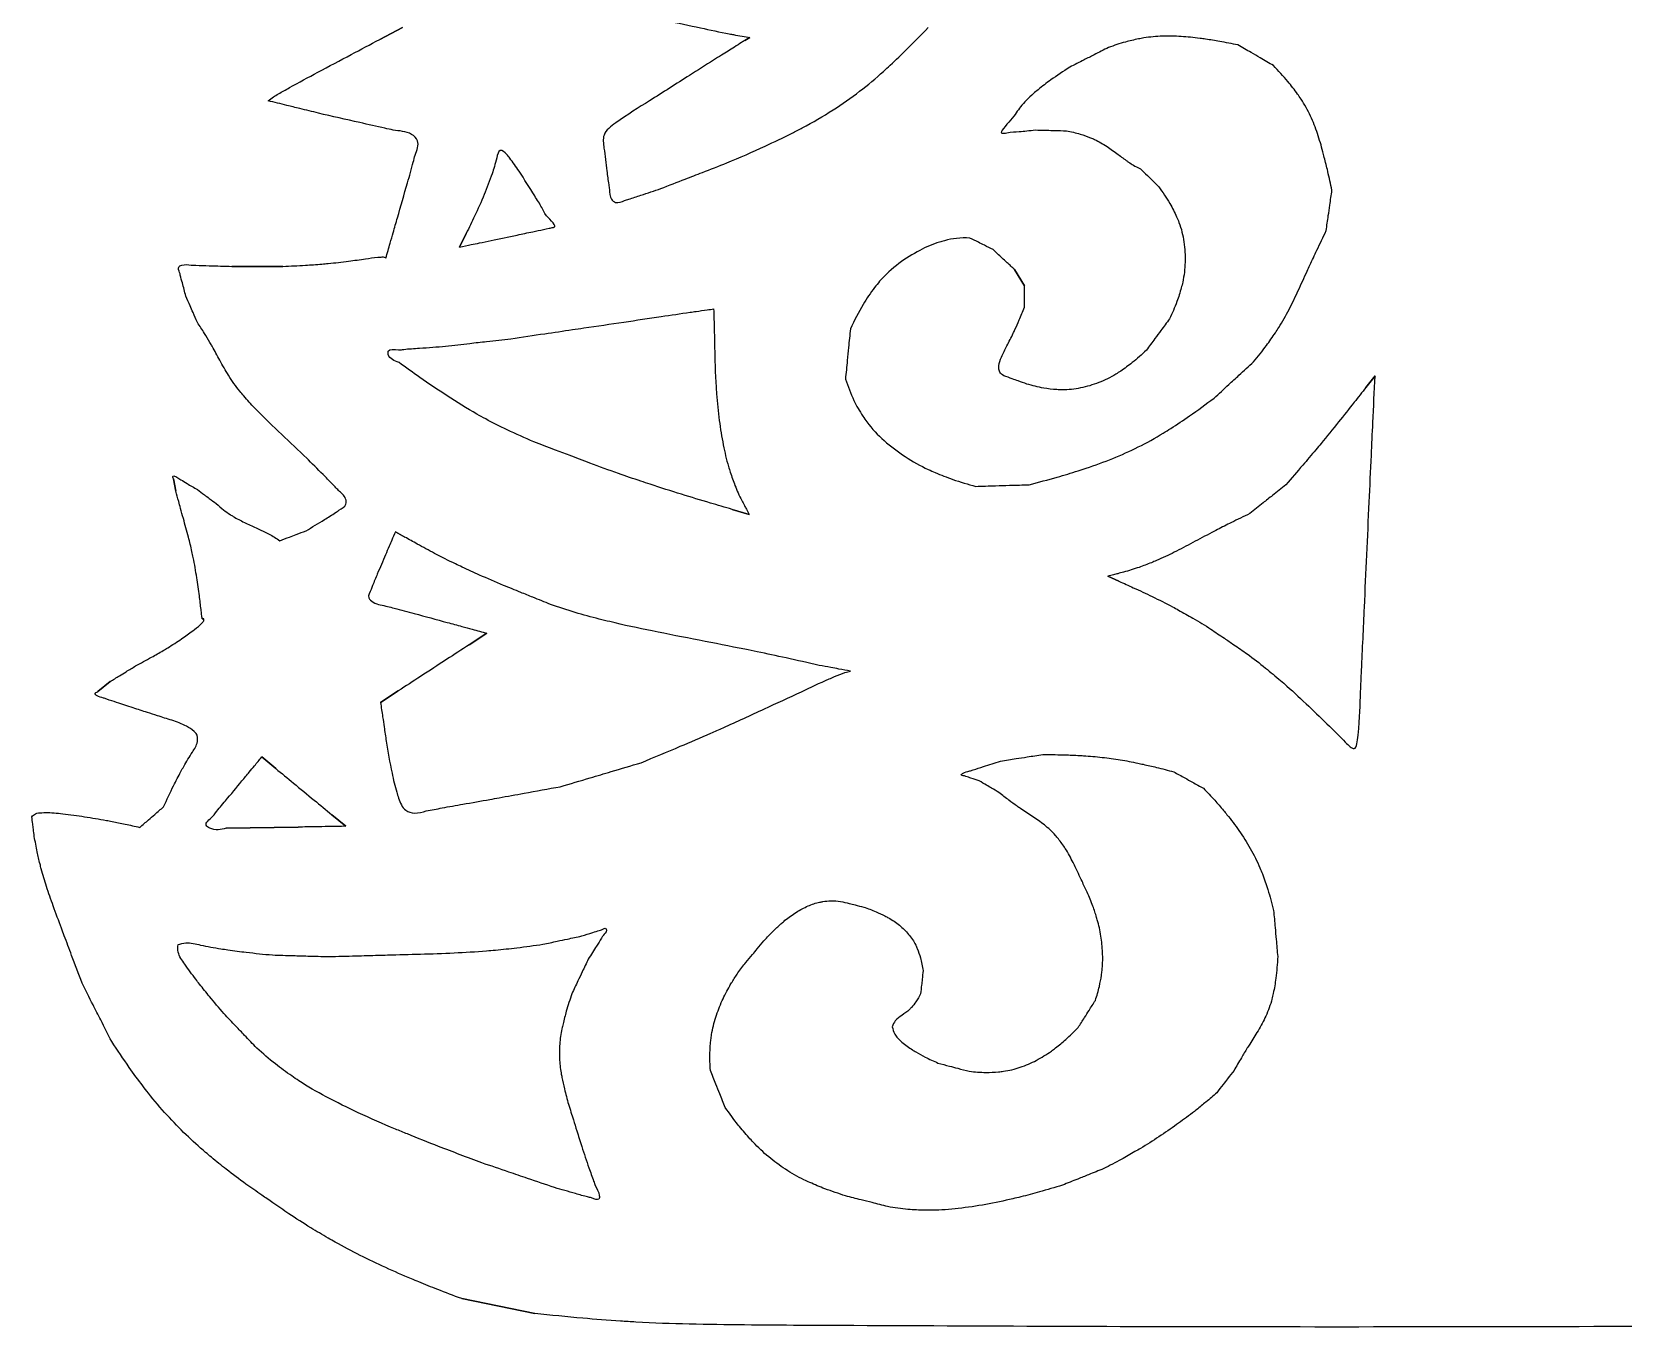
# Model space of a CAD drawing. Extents: x 0 to 195, y 4 to 248.
# Drawn here: x 0.1 to 97.6, y 4.3 to 83.6 of the extents above; entities that cross this region are included whole.
import ezdxf

# ---------------------------------------------------------------- set-up
doc = ezdxf.new("R2010")
doc.units = 0
doc.layers.add('layer_1', color=7, linetype='CONTINUOUS')

msp = doc.modelspace()

# ---------------------------------------------------------------- linework, layer by layer
at = {"layer": 'layer_1', "color": 1}
for points in [[(21.42237, 83.139259), (22.809237, 83.870477)], [(44.098801, 83.257115), (43.782055, 83.074681)], [(28.312583, 74.918842), (28.312583, 74.918842)], [(26.721701, 71.257288), (26.317667, 70.423714)], [(32.075463, 71.63594), (32.075463, 71.63594)], [(12.369049, 69.244623), (15.496184, 69.244623)], [(60.902256, 68.050056), (60.29659, 69.059971)], [(22.605293, 63.352678), (22.60529, 63.352678)], [(82.380434, 62.544487), (81.824826, 61.83736)], [(17.059751, 57.39219), (14.739588, 59.611473)], [(8.939665, 55.475966), (8.788346, 56.232562)], [(44.045659, 54.059465), (43.010451, 54.362554)], [(22.958948, 52.670666), (22.377893, 52.998811)], [(66.016252, 50.271334), (66.698251, 49.968177)], [(10.654552, 47.658515), (10.553672, 47.658515)], [(27.984111, 46.786417), (26.898337, 46.079296)], [(4.14847, 43.220399), (4.905002, 43.825607)], [(22.554722, 43.251062), (21.468689, 42.54394)], [(80.56209, 40.119485), (80.56209, 40.119485)], [(14.195962, 39.210213), (15.054533, 38.503029)], [(18.488944, 35.674857), (19.347579, 34.967673)], [(24.272185, 35.90232), (24.272185, 35.90232)], [(16.418016, 34.91717), (12.023962, 34.841605)], [(9.069597, 27.720068), (9.069597, 27.720068)], [(52.808642, 22.694464), (52.808642, 22.694464)], [(30.928941, 5.142598), (26.440385, 6.050507)], [(47.194178, 4.411417), (47.194178, 4.411417)]]:
    msp.add_lwpolyline(points, close=True, dxfattribs=at)
for points, knots in [([(35.762394, 85.070692), (35.896098, 85.029186), (36.257433, 84.917018), (36.7498, 84.805405), (37.69187, 84.581), (39.094549, 84.270283), (40.96286, 83.864546), (42.326606, 83.57745), (43.178941, 83.413466), (43.599789, 83.333406), (43.938636, 83.281601), (44.098801, 83.257115)], [0, 0, 0, 0, 0.419883, 1.134731, 1.513405, 3.325464, 5.444285, 7.249271, 7.505993, 8.048225, 8.534267, 8.534267, 8.534267, 8.534267]), ([(42.681851, 75.575525), (43.466077, 75.91102), (44.812863, 76.487181), (46.34193, 77.229103), (47.743971, 77.943068), (49.149909, 78.761401), (50.80808, 79.926527), (51.950336, 80.877938), (52.902424, 81.752271), (53.827249, 82.629272), (54.579339, 83.41374), (55.005702, 83.85846)], [0, 0, 0, 0, 2.558545, 4.393906, 5.097183, 7.278662, 9.266968, 11.170439, 11.733193, 13.144982, 14.992963, 14.992963, 14.992963, 14.992963]), ([(14.588269, 79.381851), (14.692812, 79.461054), (14.995554, 79.690413), (15.450229, 79.933348), (16.351967, 80.447625), (17.732581, 81.182648), (19.5739, 82.164899), (20.840216, 82.832396), (21.42237, 83.139259)], [0, 0, 0, 0, 0.393078, 1.138296, 1.54147, 3.508633, 5.828759, 7.802951, 7.802951, 7.802951, 7.802951]), ([(43.782055, 83.074681), (43.716661, 83.033299), (43.504554, 82.899079), (43.031525, 82.599797), (42.460331, 82.238468), (41.545433, 81.659325), (40.073792, 80.728045), (38.765637, 79.900309), (37.948053, 79.382982)], [0, 0, 0, 0, 0.232162, 0.753021, 1.679266, 2.259818, 4.001405, 6.903927, 6.903927, 6.903927, 6.903927]), ([(73.98515, 82.79871), (73.612878, 82.873985), (72.955834, 83.006842), (72.179146, 83.129529), (71.39239, 83.242159), (70.508706, 83.330796), (69.359502, 83.353296), (68.488557, 83.280341), (67.736682, 83.137003), (67.004098, 82.97054), (66.398574, 82.764032), (66.055738, 82.647111)], [0, 0, 0, 0, 1.139282, 2.010785, 2.358405, 3.523689, 4.672302, 5.803339, 6.13634, 6.968353, 8.054217, 8.054217, 8.054217, 8.054217]), ([(66.055738, 82.647111), (65.762701, 82.497465), (65.264507, 82.243049), (64.473168, 81.838972), (63.974862, 81.584549), (63.681721, 81.434879)], [0, 0, 0, 0, 0.987108, 1.678191, 2.665607, 2.665607, 2.665607, 2.665607]), ([(76.157022, 81.535915), (75.888948, 81.69188), (75.433211, 81.957026), (74.709253, 82.377958), (74.25334, 82.642873), (73.98515, 82.79871)], [0, 0, 0, 0, 0.930429, 1.581768, 2.512306, 2.512306, 2.512306, 2.512306]), ([(63.681721, 81.434879), (63.291133, 81.181989), (62.625968, 80.751322), (61.897519, 80.18795), (61.267713, 79.662054), (60.619847, 79.01937), (60.237499, 78.335093), (59.205443, 77.300905), (60.033217, 77.466894), (60.64083, 77.493378), (61.227408, 77.558809), (61.558939, 77.59579)], [0, 0, 0, 0, 1.396532, 2.378268, 2.749988, 3.880138, 4.893025, 5.854316, 6.1551, 6.907019, 7.884423, 7.884423, 7.884423, 7.884423]), ([(79.743268, 73.909336), (79.659863, 74.292381), (79.513543, 74.964377), (79.320492, 75.74561), (79.12106, 76.519869), (78.874753, 77.37468), (78.449377, 78.467708), (78.010943, 79.268404), (77.522576, 79.957325), (76.98202, 80.660569), (76.459411, 81.215072), (76.157022, 81.535915)], [0, 0, 0, 0, 1.176005, 2.063128, 2.413917, 3.574721, 4.729609, 5.926742, 6.30013, 7.262721, 8.584473, 8.584473, 8.584473, 8.584473]), ([(17.664964, 78.62532), (17.285164, 78.718774), (16.639487, 78.87765), (15.613922, 79.129827), (14.968146, 79.288507), (14.588269, 79.381851)], [0, 0, 0, 0, 1.173387, 1.994809, 3.168342, 3.168342, 3.168342, 3.168342]), ([(37.948053, 79.382982), (37.275264, 78.961652), (36.317966, 78.362149), (35.025669, 77.41477), (35.11675, 76.765806), (35.156218, 76.4846)], [0, 0, 0, 0, 2.467204, 3.51054, 4.308327, 4.308327, 4.308327, 4.308327]), ([(22.506599, 72.220118), (22.711092, 72.930567), (23.037149, 74.063348), (23.414752, 75.351345), (23.611827, 76.192758), (23.928402, 76.867846), (23.209806, 77.525945), (22.450347, 77.52998), (21.399114, 77.786561), (19.863697, 78.1094), (18.508853, 78.427306), (17.664964, 78.62532)], [0, 0, 0, 0, 2.224241, 3.546458, 3.983501, 4.881918, 5.417122, 6.562381, 7.091597, 8.666224, 11.266866, 11.266866, 11.266866, 11.266866]), ([(61.558939, 77.59579), (61.795904, 77.589616), (62.198745, 77.579119), (62.838549, 77.562285), (63.241388, 77.551582), (63.478352, 77.545287)], [0, 0, 0, 0, 0.711135, 1.208933, 1.920077, 1.920077, 1.920077, 1.920077]), ([(63.478352, 77.545287), (63.763531, 77.484439), (64.265107, 77.377418), (64.830403, 77.171433), (65.387913, 76.937505), (65.959283, 76.597608), (66.616097, 76.126025), (67.066734, 75.77482), (67.414734, 75.542725), (67.676319, 75.375472), (67.907707, 75.27322), (68.023984, 75.221836)], [0, 0, 0, 0, 0.873643, 1.53657, 1.800969, 2.686924, 3.520936, 4.22782, 4.39904, 4.776046, 5.156873, 5.156873, 5.156873, 5.156873]), ([(26.317667, 70.423714), (26.554618, 70.47361), (26.957444, 70.558437), (27.597245, 70.69316), (28.53321, 70.890195), (29.622867, 71.119848), (30.583025, 71.321636), (31.233724, 71.459249), (31.652528, 71.544656), (31.965893, 71.614786), (32.346403, 71.68537), (31.564405, 72.329716), (31.342441, 72.897469), (30.717682, 73.844741), (30.131097, 74.842994), (29.505771, 75.700197), (29.190476, 76.140004), (28.728736, 76.512156), (28.535948, 75.631067), (28.401857, 75.203504), (28.312583, 74.918842)], [0, 0, 0, 0, 0.726441, 1.234979, 1.961505, 3.595789, 4.576454, 4.903372, 5.593458, 5.847701, 5.884021, 6.71496, 7.296649, 8.127679, 9.921362, 10.904183, 11.204384, 11.659294, 12.162591, 13.16517, 13.16517, 13.16517, 13.16517]), ([(35.156218, 76.4846), (35.215, 76.020015), (35.30944, 75.273619), (35.411879, 74.42712), (35.509833, 73.853413), (35.489899, 73.407787), (35.936689, 73.05848), (36.326445, 73.258375), (36.833467, 73.399228), (37.578348, 73.65073), (38.23301, 73.871811), (38.641131, 74.009635)], [0, 0, 0, 0, 1.406479, 2.259632, 2.546841, 3.169371, 3.484921, 4.047772, 4.310184, 5.092492, 6.387522, 6.387522, 6.387522, 6.387522]), ([(38.641131, 74.009635), (39.139984, 74.202972), (39.988031, 74.531643), (41.334937, 75.053607), (42.182995, 75.382223), (42.681851, 75.575525)], [0, 0, 0, 0, 1.605023, 2.728529, 4.333524, 4.333524, 4.333524, 4.333524]), ([(68.023984, 75.221836), (68.161171, 75.08465), (68.394384, 74.851438), (68.764769, 74.481053), (68.997966, 74.247855), (69.135138, 74.110682)], [0, 0, 0, 0, 0.582034, 0.989436, 1.571409, 1.571409, 1.571409, 1.571409]), ([(28.312583, 74.918842), (28.154292, 74.489834), (27.829054, 73.608354), (27.271125, 72.398378), (26.891848, 71.610665), (26.721701, 71.257288)], [0, 0, 0, 0, 1.371338, 2.817675, 3.994413, 3.994413, 3.994413, 3.994413]), ([(69.135138, 74.110682), (69.372569, 73.779987), (69.789308, 73.199553), (70.160973, 72.448263), (70.491126, 71.672917), (70.716502, 70.740566), (70.783818, 69.500939), (70.67479, 68.557848), (70.471919, 67.759034), (70.239748, 66.993749), (69.953388, 66.377469), (69.791821, 66.029759)], [0, 0, 0, 0, 1.219117, 2.139792, 2.50668, 3.746823, 4.989835, 6.21748, 6.575057, 7.462333, 8.611063, 8.611063, 8.611063, 8.611063]), ([(79.389674, 71.434377), (79.433371, 71.73994), (79.507654, 72.259385), (79.625519, 73.084371), (79.699657, 73.603798), (79.743268, 73.909336)], [0, 0, 0, 0, 0.926015, 1.574187, 2.50009, 2.50009, 2.50009, 2.50009]), ([(21.800506, 69.7487), (21.887667, 70.053851), (22.035834, 70.572586), (22.271198, 71.396392), (22.419416, 71.915042), (22.506599, 72.220118)], [0, 0, 0, 0, 0.952065, 1.61844, 2.570305, 2.570305, 2.570305, 2.570305]), ([(74.945112, 63.403828), (75.21004, 63.731163), (75.676136, 64.30705), (76.171696, 65.019917), (76.651608, 65.748482), (77.129459, 66.607226), (77.689915, 67.771469), (78.099735, 68.682467), (78.479268, 69.504555), (78.86381, 70.33075), (79.1988, 71.03379), (79.389674, 71.434377)], [0, 0, 0, 0, 1.262879, 2.221815, 2.60298, 3.879974, 5.165288, 6.479032, 6.876608, 7.881701, 9.212907, 9.212907, 9.212907, 9.212907]), ([(57.570397, 70.980095), (57.295675, 70.984616), (56.771597, 70.99324), (56.151561, 70.853338), (55.387356, 70.645298), (54.423057, 70.221553), (53.171413, 69.437515), (52.267418, 68.625745), (51.573888, 67.749971), (50.917813, 66.812203), (50.491855, 65.930735), (50.247103, 65.424252)], [0, 0, 0, 0, 0.821286, 1.56674, 1.894899, 3.198203, 4.703961, 6.316234, 6.807282, 8.05453, 9.739165, 9.739165, 9.739165, 9.739165]), ([(58.984322, 70.272587), (58.809804, 70.35998), (58.513113, 70.508552), (58.041805, 70.744389), (57.744996, 70.892795), (57.570397, 70.980095)], [0, 0, 0, 0, 0.585531, 0.995435, 1.58106, 1.58106, 1.58106, 1.58106]), ([(60.29659, 69.059971), (60.292539, 69.063717), (60.26013, 69.093684), (60.150744, 69.194817), (60.009004, 69.325947), (59.786147, 69.531759), (59.458114, 69.834836), (59.166541, 70.104229), (58.984322, 70.272587)], [0, 0, 0, 0, 0.016553, 0.132421, 0.446922, 0.595834, 1.042485, 1.786753, 1.786753, 1.786753, 1.786753]), ([(9.544875, 67.428924), (9.47631, 67.694191), (9.3666, 68.118645), (9.230544, 68.603601), (9.161704, 68.917162), (9.01797, 69.198665), (9.422862, 69.399081), (9.770254, 69.313124), (10.336098, 69.31242), (11.166626, 69.276988), (11.906582, 69.257071), (12.369049, 69.244623)], [0, 0, 0, 0, 0.825559, 1.320974, 1.486137, 1.827265, 2.044895, 2.625948, 2.903436, 3.735879, 5.123245, 5.123245, 5.123245, 5.123245]), ([(15.496184, 69.244623), (15.952765, 69.26459), (16.746811, 69.299315), (17.671011, 69.36838), (18.554768, 69.444321), (19.449035, 69.553426), (20.454244, 69.686911), (21.097317, 69.791799), (21.473734, 69.807438), (21.657196, 69.840704), (21.765278, 69.771316), (21.800506, 69.7487)], [0, 0, 0, 0, 1.370971, 2.384276, 2.779949, 4.03215, 5.084099, 5.829491, 5.971777, 6.22585, 6.348707, 6.348707, 6.348707, 6.348707]), ([(10.251031, 65.814918), (10.163851, 66.01417), (10.015642, 66.352903), (9.780257, 66.890905), (9.632054, 67.229656), (9.544875, 67.428924)], [0, 0, 0, 0, 0.65247, 1.109213, 1.761724, 1.761724, 1.761724, 1.761724]), ([(60.902256, 66.736816), (60.902256, 66.898945), (60.902256, 67.174563), (60.902256, 67.61231), (60.902256, 67.887928), (60.902256, 68.050056)], [0, 0, 0, 0, 0.486386, 0.826855, 1.313239, 1.313239, 1.313239, 1.313239]), ([(29.448928, 64.817558), (30.141991, 64.919112), (31.399124, 65.103318), (32.889082, 65.322466), (34.501624, 65.559875), (36.315123, 65.827844), (38.486873, 66.148121), (39.963651, 66.365963), (40.902889, 66.50149), (41.382278, 66.571784), (41.741825, 66.618694), (41.873722, 66.635902)], [0, 0, 0, 0, 2.101391, 3.811673, 4.517963, 6.991165, 9.311242, 11.103689, 11.469422, 12.15815, 12.55719, 12.55719, 12.55719, 12.55719]), ([(41.873722, 66.635902), (41.880013, 66.417685), (41.890708, 66.046681), (41.907565, 65.457357), (41.918095, 65.086251), (41.92429, 64.867932)], [0, 0, 0, 0, 0.654924, 1.113474, 1.768693, 1.768693, 1.768693, 1.768693]), ([(59.639972, 62.544778), (59.548664, 62.610944), (59.382513, 62.731345), (59.334365, 62.980093), (59.333463, 63.299658), (59.526468, 63.761626), (59.844481, 64.410126), (60.137325, 64.9647), (60.384832, 65.494796), (60.621146, 66.021412), (60.800823, 66.478678), (60.902256, 66.736816)], [0, 0, 0, 0, 0.325424, 0.592169, 0.715632, 1.286071, 2.047133, 2.903618, 3.160898, 3.802662, 4.634612, 4.634612, 4.634612, 4.634612]), ([(14.739588, 59.611473), (14.406811, 59.928175), (13.834749, 60.472604), (13.222485, 61.155199), (12.673276, 61.807889), (12.170735, 62.533003), (11.635525, 63.467644), (11.276717, 64.149934), (10.9609, 64.696286), (10.666803, 65.189367), (10.398762, 65.592649), (10.251031, 65.814918)], [0, 0, 0, 0, 1.377589, 2.368153, 2.748796, 3.936362, 5.007296, 5.979032, 6.248495, 6.900433, 7.700962, 7.700962, 7.700962, 7.700962]), ([(50.247103, 65.424252), (50.209691, 65.043922), (50.146088, 64.397321), (50.045058, 63.370274), (49.981439, 62.723558), (49.944013, 62.343113)], [0, 0, 0, 0, 1.146496, 1.949165, 3.09601, 3.09601, 3.09601, 3.09601]), ([(69.791821, 66.029759), (69.61721, 65.792779), (69.320375, 65.389918), (68.848918, 64.750114), (68.552066, 64.347295), (68.377451, 64.110346)], [0, 0, 0, 0, 0.883086, 1.501222, 2.384238, 2.384238, 2.384238, 2.384238]), ([(22.60529, 63.352678), (22.316303, 63.462058), (21.956288, 63.598321), (21.899085, 64.254478), (22.503879, 64.100679), (23.092846, 64.19495), (24.084982, 64.242951), (24.93032, 64.31676), (25.458649, 64.36289)], [0, 0, 0, 0, 0.82643, 1.029556, 1.673362, 1.994229, 2.956803, 4.561046, 4.561046, 4.561046, 4.561046]), ([(25.458649, 64.36289), (25.951311, 64.419074), (26.788808, 64.514584), (28.118901, 64.66614), (28.956336, 64.761479), (29.448928, 64.817558)], [0, 0, 0, 0, 1.487565, 2.528776, 4.016098, 4.016098, 4.016098, 4.016098]), ([(41.92429, 64.867932), (41.93116, 64.309095), (41.943203, 63.329478), (42.000986, 62.184903), (42.073357, 61.056134), (42.198114, 59.844579), (42.437821, 58.359567), (42.680909, 57.304748), (42.939873, 56.485408), (43.18692, 55.785803), (43.486143, 55.106455), (43.743141, 54.632225), (43.894118, 54.345711), (43.989531, 54.165485), (44.045659, 54.059465)], [0, 0, 0, 0, 1.676479, 2.938792, 3.437471, 5.069776, 6.589991, 7.94869, 8.311374, 9.167499, 10.173794, 10.533607, 10.785499, 11.145379, 11.145379, 11.145379, 11.145379]), ([(30.863237, 58.504024), (30.311617, 58.740098), (29.309717, 59.168874), (28.162363, 59.764975), (26.92762, 60.439276), (25.578318, 61.285463), (23.998495, 62.35549), (23.027846, 63.050235), (22.605293, 63.352678)], [0, 0, 0, 0, 1.799369, 3.268167, 3.876452, 6.019853, 8.041832, 9.60067, 9.60067, 9.60067, 9.60067]), ([(68.377451, 64.110346), (68.094595, 63.8496), (67.596853, 63.390763), (66.950492, 62.929357), (66.280369, 62.493074), (65.472046, 62.099928), (64.364078, 61.769579), (63.491719, 61.669702), (62.736053, 61.705118), (62.001988, 61.780226), (61.396791, 61.945924), (61.054151, 62.039735)], [0, 0, 0, 0, 1.152909, 2.028782, 2.377999, 3.551782, 4.708431, 5.83477, 6.16243, 6.977595, 8.041392, 8.041392, 8.041392, 8.041392]), ([(72.520594, 61.181453), (72.819924, 61.455828), (73.32878, 61.92226), (74.136953, 62.663052), (74.645796, 63.129469), (74.945112, 63.403828)], [0, 0, 0, 0, 1.218163, 2.070856, 3.288957, 3.288957, 3.288957, 3.288957]), ([(61.054151, 62.039735), (60.87954, 62.102103), (60.582719, 62.208122), (60.111326, 62.37647), (59.814541, 62.482444), (59.639972, 62.544778)], [0, 0, 0, 0, 0.556243, 0.945561, 1.501656, 1.501656, 1.501656, 1.501656]), ([(82.026905, 54.816833), (82.070605, 55.770864), (82.144893, 57.392715), (82.262736, 59.968599), (82.336842, 61.590455), (82.380434, 62.544487)], [0, 0, 0, 0, 2.865092, 4.870654, 7.735736, 7.735736, 7.735736, 7.735736]), ([(49.944013, 62.343113), (50.102172, 61.899771), (50.383178, 61.112072), (50.883464, 60.261931), (51.459763, 59.405946), (52.305933, 58.53013), (53.586465, 57.569691), (54.667901, 56.963901), (55.655718, 56.52972), (56.612107, 56.146661), (57.453003, 55.909833), (57.923993, 55.777185)], [0, 0, 0, 0, 1.408726, 2.502927, 2.94709, 4.503696, 6.122003, 7.739506, 8.207215, 9.359241, 10.826083, 10.826083, 10.826083, 10.826083]), ([(81.824826, 61.83736), (81.585379, 61.532845), (81.028512, 60.824655), (80.114071, 59.677476), (79.328475, 58.70921), (78.594677, 57.828997), (77.883405, 56.983517), (77.269433, 56.274769), (76.925665, 55.877935)], [0, 0, 0, 0, 1.162139, 2.702715, 4.40112, 4.902595, 6.140602, 7.715661, 7.715661, 7.715661, 7.715661]), ([(61.207081, 55.87826), (61.778751, 56.028707), (62.779478, 56.29207), (63.936705, 56.644967), (65.074609, 57.009172), (66.317167, 57.463222), (67.899463, 58.172567), (69.072828, 58.816378), (70.108725, 59.470798), (71.159206, 60.16553), (72.024096, 60.810945), (72.520594, 61.181453)], [0, 0, 0, 0, 1.773232, 3.104101, 3.628832, 5.357596, 7.069428, 8.826591, 9.366598, 10.745278, 12.603393, 12.603393, 12.603393, 12.603393]), ([(34.297969, 57.190788), (33.873906, 57.352932), (33.153017, 57.62857), (32.008107, 58.066315), (31.287256, 58.341912), (30.863237, 58.504024)], [0, 0, 0, 0, 1.362011, 2.315365, 3.677224, 3.677224, 3.677224, 3.677224]), ([(16.908434, 53.055276), (17.284083, 53.282064), (17.885639, 53.645237), (18.565837, 54.068334), (18.997548, 54.373201), (19.408596, 54.574363), (19.348128, 55.165042), (18.976917, 55.433944), (18.562175, 55.883775), (17.941957, 56.502173), (17.397472, 57.051479), (17.059751, 57.39219)], [0, 0, 0, 0, 1.319907, 2.113668, 2.378928, 2.942322, 3.279036, 3.94332, 4.242562, 5.124243, 6.564352, 6.564352, 6.564352, 6.564352]), ([(43.010451, 54.362554), (42.564718, 54.493253), (41.529734, 54.796734), (39.852598, 55.304222), (38.435739, 55.751282), (37.147276, 56.182412), (35.915227, 56.60299), (34.877674, 56.980092), (34.297969, 57.190788)], [0, 0, 0, 0, 1.393494, 3.235667, 5.25667, 5.850283, 7.311694, 9.162068, 9.162068, 9.162068, 9.162068]), ([(8.788346, 56.232562), (8.759173, 56.305213), (8.715397, 56.414235), (8.945158, 56.411703), (9.066959, 56.279074), (9.329299, 56.135407), (9.702898, 55.902418), (10.040208, 55.702046), (10.251034, 55.57681)], [0, 0, 0, 0, 0.170386, 0.255681, 0.55984, 0.706867, 1.147981, 1.883231, 1.883231, 1.883231, 1.883231]), ([(10.251034, 55.57681), (10.394301, 55.471011), (10.637851, 55.291156), (11.024534, 55.005352), (11.267919, 54.825306), (11.411083, 54.719399)], [0, 0, 0, 0, 0.534295, 0.908283, 1.442522, 1.442522, 1.442522, 1.442522]), ([(57.923993, 55.777185), (58.329362, 55.789654), (59.018455, 55.810851), (60.112817, 55.844543), (60.801811, 55.865773), (61.207081, 55.87826)], [0, 0, 0, 0, 1.216682, 2.068256, 3.284644, 3.284644, 3.284644, 3.284644]), ([(76.925665, 55.877935), (76.6513, 55.659724), (76.184861, 55.288751), (75.444068, 54.69945), (74.977657, 54.328341), (74.703287, 54.110033)], [0, 0, 0, 0, 1.051681, 1.787925, 2.839797, 2.839797, 2.839797, 2.839797]), ([(9.393622, 53.811518), (9.337625, 54.017051), (9.242435, 54.366435), (9.091116, 54.921251), (8.995756, 55.270524), (8.939665, 55.475966)], [0, 0, 0, 0, 0.639073, 1.086359, 1.725243, 1.725243, 1.725243, 1.725243]), ([(11.411083, 54.719399), (11.557361, 54.588451), (11.827668, 54.346473), (12.185601, 54.101733), (12.603954, 53.834733), (13.134942, 53.5627), (13.822559, 53.241216), (14.330768, 53.011371), (14.702266, 52.81772), (14.978247, 52.668899), (15.188583, 52.523319), (15.294427, 52.450061)], [0, 0, 0, 0, 0.588324, 1.087165, 1.298359, 2.077158, 2.873322, 3.576762, 3.749315, 4.130259, 4.516138, 4.516138, 4.516138, 4.516138]), ([(80.56209, 40.119485), (80.767054, 39.911029), (81.230844, 39.439337), (81.451179, 41.483368), (81.467288, 42.703674), (81.599856, 45.406069), (81.768464, 49.215101), (81.927505, 52.662326), (82.026905, 54.816833)], [0, 0, 0, 0, 0.665951, 1.506906, 4.20215, 5.491428, 9.359226, 15.80549, 15.80549, 15.80549, 15.80549]), ([(10.553672, 47.658515), (10.546955, 47.701158), (10.525049, 47.840231), (10.503201, 48.034107), (10.450884, 48.461292), (10.367416, 49.164629), (10.217707, 50.225594), (10.062618, 51.129697), (9.88194, 51.958457), (9.694091, 52.760674), (9.501673, 53.433628), (9.393622, 53.811518)], [0, 0, 0, 0, 0.129496, 0.422335, 0.585151, 1.420675, 2.547028, 3.799475, 4.171129, 5.091647, 6.270564, 6.270564, 6.270564, 6.270564]), ([(74.703287, 54.110033), (74.329836, 53.928565), (73.667193, 53.606572), (72.895267, 53.214317), (72.106411, 52.80772), (71.231942, 52.337719), (70.112342, 51.74863), (69.26501, 51.338887), (68.538956, 51.043189), (67.870857, 50.791343), (67.179012, 50.573957), (66.655966, 50.440048), (66.336193, 50.355495), (66.134756, 50.302507), (66.016252, 50.271334)], [0, 0, 0, 0, 1.245592, 2.21015, 2.59752, 3.908014, 5.188223, 6.393348, 6.728926, 7.539848, 8.534851, 8.902277, 9.159538, 9.527143, 9.527143, 9.527143, 9.527143]), ([(15.294427, 52.450061), (15.493681, 52.524771), (15.832417, 52.651781), (16.37042, 52.853519), (16.709167, 52.98055), (16.908434, 53.055276)], [0, 0, 0, 0, 0.638397, 1.085295, 1.723747, 1.723747, 1.723747, 1.723747]), ([(22.377893, 52.998811), (22.303059, 52.824195), (22.175843, 52.527347), (21.973942, 52.055939), (21.677486, 51.366969), (21.342923, 50.567791), (21.038519, 49.853249), (20.865522, 49.385031), (20.623799, 48.968579), (21.185759, 48.53699), (21.74218, 48.481711), (22.580021, 48.239071), (23.801161, 47.923333), (25.183823, 47.544189), (26.368169, 47.224341), (27.176192, 47.005402), (27.68489, 46.867521), (27.984111, 46.786417)], [0, 0, 0, 0, 0.569905, 0.968838, 1.53874, 2.818077, 3.582559, 3.836463, 4.364267, 4.747156, 5.657767, 6.08271, 7.350326, 9.4498, 10.380042, 11.031148, 11.96121, 11.96121, 11.96121, 11.96121]), ([(28.994386, 49.716045), (28.508254, 49.924331), (27.66408, 50.286021), (26.691564, 50.732667), (25.769105, 51.167171), (24.847483, 51.633416), (23.815586, 52.187796), (23.211973, 52.528041), (22.958948, 52.670666)], [0, 0, 0, 0, 1.58655, 2.75506, 3.210283, 4.645526, 5.852851, 6.724199, 6.724199, 6.724199, 6.724199]), ([(31.87338, 48.554255), (31.517981, 48.697714), (30.913789, 48.941599), (29.954124, 49.328863), (29.349849, 49.572642), (28.994386, 49.716045)], [0, 0, 0, 0, 1.149785, 1.954674, 3.104571, 3.104571, 3.104571, 3.104571]), ([(66.698251, 49.968177), (66.991617, 49.837403), (67.672991, 49.533667), (68.771341, 49.01986), (69.692517, 48.561293), (70.519942, 48.110533), (71.309648, 47.667347), (71.963689, 47.264378), (72.329595, 47.038936)], [0, 0, 0, 0, 0.963563, 2.237978, 3.637665, 4.049463, 5.064654, 6.35385, 6.35385, 6.35385, 6.35385]), ([(48.338705, 44.816495), (47.662045, 44.971126), (46.400056, 45.259517), (44.882696, 45.578104), (43.112743, 45.942411), (40.963926, 46.35626), (38.199112, 46.901213), (36.151631, 47.330176), (34.586641, 47.72398), (33.364526, 48.046193), (32.38026, 48.381551), (31.87338, 48.554255)], [0, 0, 0, 0, 2.082266, 3.883487, 4.65117, 7.50344, 10.448069, 13.10595, 13.776991, 15.289523, 16.895499, 16.895499, 16.895499, 16.895499]), ([(6.468569, 44.783966), (6.796524, 44.960006), (7.365846, 45.265605), (8.017292, 45.643159), (8.632419, 46.01027), (9.242197, 46.40137), (9.90083, 46.876117), (10.31871, 47.19083), (10.527689, 47.407798), (10.651221, 47.508422), (10.653674, 47.61898), (10.654552, 47.658515)], [0, 0, 0, 0, 1.116585, 1.938362, 2.258397, 3.265946, 4.107474, 4.70283, 4.817066, 5.023319, 5.13813, 5.13813, 5.13813, 5.13813]), ([(72.329595, 47.038936), (72.603969, 46.851868), (73.070402, 46.533856), (73.811194, 46.028771), (74.27761, 45.710751), (74.55197, 45.523682)], [0, 0, 0, 0, 0.996232, 1.693584, 2.689786, 2.689786, 2.689786, 2.689786]), ([(26.898337, 46.079296), (26.442486, 45.782492), (25.450401, 45.136546), (24.002524, 44.193809), (23.010513, 43.547854), (22.554722, 43.251062)], [0, 0, 0, 0, 1.631879, 3.551523, 5.183232, 5.183232, 5.183232, 5.183232]), ([(74.55197, 45.523682), (74.928739, 45.237097), (75.623731, 44.708458), (76.42, 44.036715), (77.310582, 43.266259), (78.309587, 42.334515), (79.497756, 41.18208), (80.237903, 40.443142), (80.56209, 40.119485)], [0, 0, 0, 0, 1.419892, 2.619152, 3.124417, 4.952673, 6.71597, 8.090232, 8.090232, 8.090232, 8.090232]), ([(4.905002, 43.825607), (5.098077, 43.94396), (5.426271, 44.145141), (5.94746, 44.464594), (6.275578, 44.665688), (6.468569, 44.783966)], [0, 0, 0, 0, 0.679389, 1.154845, 1.833901, 1.833901, 1.833901, 1.833901]), ([(37.429162, 38.856684), (38.231119, 39.189435), (39.660365, 39.782462), (41.331422, 40.50797), (43.050197, 41.264494), (44.896899, 42.112305), (47.056246, 43.112755), (48.484786, 43.790063), (49.380953, 44.168387), (49.806232, 44.370374), (50.143622, 44.439469), (50.258056, 44.462904)], [0, 0, 0, 0, 2.604705, 4.642097, 5.465091, 8.238429, 10.737343, 12.606557, 12.97732, 13.658494, 14.00811, 14.00811, 14.00811, 14.00811]), ([(50.258056, 44.462904), (50.021093, 44.50662), (49.618268, 44.580934), (48.978485, 44.698798), (48.575656, 44.772904), (48.338705, 44.816495)], [0, 0, 0, 0, 0.722884, 1.228867, 1.951649, 1.951649, 1.951649, 1.951649]), ([(6.31725, 42.211666), (5.980978, 42.324977), (5.442938, 42.506277), (4.837834, 42.699543), (4.428641, 42.849419), (4.178548, 42.873608), (3.932274, 43.095416), (4.066746, 43.173154), (4.14847, 43.220399)], [0, 0, 0, 0, 1.063306, 1.701303, 1.913973, 2.356521, 2.49552, 2.710877, 2.710877, 2.710877, 2.710877]), ([(8.687789, 41.455073), (8.395169, 41.548526), (7.897699, 41.7074), (7.10752, 41.959598), (6.609948, 42.118305), (6.31725, 42.211666)], [0, 0, 0, 0, 0.921542, 1.566669, 2.48835, 2.48835, 2.48835, 2.48835]), ([(21.468689, 42.54394), (21.512336, 42.25086), (21.586539, 41.752609), (21.704973, 40.961391), (21.872529, 39.805926), (22.103158, 38.473609), (22.383046, 37.308081), (22.620217, 36.544592), (22.862842, 35.918928), (23.617114, 35.7191), (24.036129, 35.836296), (24.272185, 35.90232)], [0, 0, 0, 0, 0.888921, 1.511213, 2.400269, 4.390296, 5.575813, 5.969886, 6.823914, 7.389588, 8.119428, 8.119428, 8.119428, 8.119428]), ([(8.183456, 36.159865), (8.383438, 36.591969), (8.719888, 37.31894), (9.144748, 38.136373), (9.523664, 38.823531), (9.885012, 39.417381), (10.30402, 40.047431), (10.267643, 40.581847), (9.955864, 40.865784), (9.480034, 41.181859), (8.996157, 41.348729), (8.687789, 41.455073)], [0, 0, 0, 0, 1.428145, 2.402707, 2.763518, 3.780931, 4.496991, 5.003727, 5.186702, 5.740259, 6.712853, 6.712853, 6.712853, 6.712853]), ([(12.023962, 34.841605), (11.689067, 34.765585), (11.258392, 34.667824), (10.60785, 35.106802), (11.13274, 35.473535), (11.479375, 35.951375), (12.123095, 36.690551), (12.794817, 37.518962), (13.38796, 38.233856), (13.79174, 38.722064), (14.046255, 39.029423), (14.195962, 39.210213)], [0, 0, 0, 0, 1.008343, 1.296735, 1.931891, 2.248731, 3.199262, 4.783502, 5.4878, 5.980746, 6.684865, 6.684865, 6.684865, 6.684865]), ([(59.450132, 38.957629), (59.768212, 39.007525), (60.308919, 39.092342), (61.167618, 39.227063), (61.708235, 39.311894), (62.026229, 39.361791)], [0, 0, 0, 0, 0.965909, 1.641956, 2.607608, 2.607608, 2.607608, 2.607608]), ([(62.026229, 39.361791), (62.436866, 39.357754), (63.151752, 39.350726), (63.98499, 39.316028), (64.791992, 39.272985), (65.663069, 39.195792), (66.775279, 39.042456), (67.608853, 38.887315), (68.346207, 38.725828), (69.080493, 38.556984), (69.702802, 38.393851), (70.056715, 38.301076)], [0, 0, 0, 0, 1.231889, 2.144617, 2.501569, 3.656337, 4.766711, 5.868664, 6.198866, 7.031209, 8.128755, 8.128755, 8.128755, 8.128755]), ([(15.054533, 38.503029), (15.414941, 38.206239), (16.199336, 37.560304), (17.34414, 36.61758), (18.128536, 35.971646), (18.488944, 35.674857)], [0, 0, 0, 0, 1.400644, 3.048372, 4.449015, 4.449015, 4.449015, 4.449015]), ([(32.479173, 37.391869), (33.090289, 37.572736), (34.129177, 37.880208), (35.779173, 38.36848), (36.818058, 38.675869), (37.429162, 38.856684)], [0, 0, 0, 0, 1.911957, 3.250299, 5.162177, 5.162177, 5.162177, 5.162177]), ([(58.137023, 37.745397), (57.970886, 37.801723), (57.705058, 37.891846), (57.386677, 37.991561), (57.210849, 38.060144), (56.966525, 38.095892), (57.24833, 38.30145), (57.47804, 38.31825), (57.909002, 38.469659), (58.536987, 38.662208), (59.098923, 38.844006), (59.450132, 38.957629)], [0, 0, 0, 0, 0.53245, 0.851945, 0.958451, 1.163894, 1.279756, 1.736775, 1.957727, 2.620575, 3.725308, 3.725308, 3.725308, 3.725308]), ([(70.056715, 38.301076), (70.281193, 38.176341), (70.662807, 37.96429), (71.268919, 37.627531), (71.650559, 37.415515), (71.875053, 37.2908)], [0, 0, 0, 0, 0.770417, 1.309714, 2.080147, 2.080147, 2.080147, 2.080147]), ([(24.272185, 35.90232), (24.594914, 35.966383), (25.341958, 36.114675), (26.640231, 36.339902), (27.803656, 36.545352), (29.050653, 36.768549), (30.490244, 37.028131), (31.739457, 37.256589), (32.479173, 37.391869)], [0, 0, 0, 0, 0.987046, 2.284787, 3.952756, 4.531388, 6.085224, 8.341178, 8.341178, 8.341178, 8.341178]), ([(59.349249, 37.03834), (59.199592, 37.125632), (58.945174, 37.274026), (58.541099, 37.509712), (58.286681, 37.658107), (58.137023, 37.745397)], [0, 0, 0, 0, 0.519763, 0.883597, 1.403361, 1.403361, 1.403361, 1.403361]), ([(63.894816, 32.745295), (63.741333, 33.036234), (63.474981, 33.541126), (63.083247, 34.079977), (62.675833, 34.581448), (62.145944, 35.055594), (61.404958, 35.571953), (60.832737, 35.93401), (60.356876, 36.266184), (59.912899, 36.586419), (59.551052, 36.87654), (59.349249, 37.03834)], [0, 0, 0, 0, 0.985442, 1.710123, 1.993826, 2.923051, 3.82806, 4.703047, 4.953693, 5.568989, 6.344826, 6.344826, 6.344826, 6.344826]), ([(71.875053, 37.2908), (72.106807, 37.048785), (72.527725, 36.609232), (72.996802, 36.060483), (73.502396, 35.4502), (74.073415, 34.689763), (74.762668, 33.608497), (75.223198, 32.707666), (75.558955, 31.858248), (75.866547, 30.999417), (76.058769, 30.245102), (76.168102, 29.816057)], [0, 0, 0, 0, 1.005041, 1.825384, 2.164925, 3.38264, 4.675079, 6.008547, 6.408585, 7.414976, 8.742449, 8.742449, 8.742449, 8.742449]), ([(6.720768, 34.898938), (6.901375, 35.054637), (7.208385, 35.319307), (7.695948, 35.739616), (8.002905, 36.004224), (8.183456, 36.159865)], [0, 0, 0, 0, 0.715367, 1.216039, 1.931163, 1.931163, 1.931163, 1.931163]), ([(0.113807, 35.554269), (0.181312, 35.622649), (0.346928, 35.79041), (0.669983, 35.792014), (1.225727, 35.825381), (2.106667, 35.723942), (3.34696, 35.560947), (4.352771, 35.389829), (5.180325, 35.232464), (5.863043, 35.09793), (6.425071, 34.967539), (6.720768, 34.898938)], [0, 0, 0, 0, 0.27941, 0.685502, 0.901515, 1.966775, 3.316218, 4.667059, 5.023489, 5.843655, 6.754248, 6.754248, 6.754248, 6.754248]), ([(0.265126, 34.343779), (0.246489, 34.493215), (0.214804, 34.747266), (0.164364, 35.150763), (0.132532, 35.40482), (0.113807, 35.554269)], [0, 0, 0, 0, 0.451784, 0.768057, 1.219912, 1.219912, 1.219912, 1.219912]), ([(3.190115, 25.366925), (2.976373, 25.933106), (2.61172, 26.89903), (2.192404, 28.017343), (1.815475, 29.025975), (1.443352, 30.027499), (1.021451, 31.234906), (0.758781, 32.09192), (0.578915, 32.801648), (0.422669, 33.463019), (0.321417, 34.029077), (0.265126, 34.343779)], [0, 0, 0, 0, 1.815549, 3.097393, 3.583012, 5.045846, 6.302526, 7.419843, 7.733099, 8.498978, 9.457875, 9.457875, 9.457875, 9.457875]), ([(19.347579, 34.967673), (18.985912, 34.961483), (18.371071, 34.95096), (17.394551, 34.934125), (16.779698, 34.923449), (16.418016, 34.91717)], [0, 0, 0, 0, 1.085161, 1.84479, 2.929998, 2.929998, 2.929998, 2.929998]), ([(64.753517, 30.926951), (64.647538, 31.151434), (64.46737, 31.533066), (64.181136, 32.13918), (64.000863, 32.520804), (63.894816, 32.745295)], [0, 0, 0, 0, 0.744725, 1.266071, 2.010905, 2.010905, 2.010905, 2.010905]), ([(44.95486, 27.947209), (45.152296, 28.164632), (45.498275, 28.545637), (45.941794, 28.953207), (46.393047, 29.341891), (46.92047, 29.718049), (47.631603, 30.096845), (48.187319, 30.293215), (48.656815, 30.373894), (49.087447, 30.422601), (49.450889, 30.38981), (49.652003, 30.371665)], [0, 0, 0, 0, 0.880594, 1.543122, 1.805217, 2.66737, 3.479064, 4.218064, 4.420398, 4.908022, 5.512161, 5.512161, 5.512161, 5.512161]), ([(49.652003, 30.371665), (49.826604, 30.328055), (50.123438, 30.253916), (50.594875, 30.136031), (50.891703, 30.061722), (51.066315, 30.018009)], [0, 0, 0, 0, 0.539895, 0.917858, 1.457858, 1.457858, 1.457858, 1.457858]), ([(65.258559, 24.310779), (65.344882, 24.593436), (65.499069, 25.098306), (65.607406, 25.71161), (65.697063, 26.36079), (65.717037, 27.124264), (65.628467, 28.123208), (65.478432, 28.880807), (65.290555, 29.527056), (65.092022, 30.141378), (64.875183, 30.644598), (64.753517, 30.926951)], [0, 0, 0, 0, 0.885761, 1.582104, 1.865206, 2.851683, 3.863819, 4.869849, 5.161758, 5.882834, 6.80464, 6.80464, 6.80464, 6.80464]), ([(51.066315, 30.018009), (51.319, 29.929039), (51.763079, 29.772679), (52.260398, 29.533464), (52.748954, 29.275143), (53.26007, 28.927638), (53.834535, 28.371534), (54.178014, 27.86447), (54.392617, 27.369622), (54.577758, 26.854715), (54.657073, 26.393775), (54.702613, 26.129122)], [0, 0, 0, 0, 0.803034, 1.411279, 1.65313, 2.461077, 3.254828, 4.040912, 4.276246, 4.872529, 5.676496, 5.676496, 5.676496, 5.676496]), ([(76.168102, 29.816057), (76.199314, 29.466844), (76.252375, 28.873186), (76.336527, 27.930312), (76.389435, 27.336649), (76.420558, 26.987436)], [0, 0, 0, 0, 1.051814, 1.788075, 2.839864, 2.839864, 2.839864, 2.839864]), ([(33.792734, 28.250166), (34.01575, 28.31793), (34.372593, 28.426357), (34.786209, 28.569277), (35.040344, 28.627348), (35.269884, 28.79007), (35.337229, 28.491525), (35.127749, 28.336626), (34.945791, 28.005787), (34.629108, 27.531114), (34.362889, 27.103337), (34.19651, 26.835987)], [0, 0, 0, 0, 0.705426, 1.128738, 1.269859, 1.552031, 1.647355, 2.0348, 2.224024, 2.791638, 3.737548, 3.737548, 3.737548, 3.737548]), ([(11.872513, 23.502537), (11.57982, 23.846676), (11.075717, 24.439383), (10.511796, 25.143998), (9.994032, 25.79847), (9.561931, 26.436591), (9.037247, 27.123601), (9.061208, 27.565381), (9.069597, 27.720068)], [0, 0, 0, 0, 1.354901, 2.333532, 2.710044, 3.852154, 4.696391, 5.15127, 5.15127, 5.15127, 5.15127]), ([(9.069597, 27.720068), (9.226799, 27.767063), (9.680358, 27.902651), (10.568525, 27.643735), (11.418859, 27.509759), (12.354377, 27.366268), (13.404797, 27.227962), (14.317112, 27.140023), (14.852194, 27.088446)], [0, 0, 0, 0, 0.485356, 1.400347, 2.668919, 3.099327, 4.236047, 5.848415, 5.848415, 5.848415, 5.848415]), ([(18.286927, 26.987436), (18.845889, 27.00388), (19.860976, 27.033742), (21.064774, 27.066422), (22.381115, 27.101329), (23.929996, 27.139516), (25.950902, 27.211374), (27.483146, 27.296831), (28.765024, 27.41222), (29.920661, 27.529316), (30.88838, 27.668716), (31.418845, 27.74513)], [0, 0, 0, 0, 1.677611, 3.046578, 3.612719, 5.628028, 7.694549, 9.679359, 10.23055, 11.555701, 13.163331, 13.163331, 13.163331, 13.163331]), ([(31.418845, 27.74513), (31.711953, 27.807495), (32.210211, 27.913511), (33.001508, 28.081856), (33.499697, 28.187831), (33.792734, 28.250166)], [0, 0, 0, 0, 0.899009, 1.528236, 2.427018, 2.427018, 2.427018, 2.427018]), ([(43.843638, 26.633905), (43.980826, 26.796049), (44.214041, 27.071691), (44.584448, 27.509459), (44.817672, 27.78508), (44.95486, 27.947209)], [0, 0, 0, 0, 0.63718, 1.083195, 1.720343, 1.720343, 1.720343, 1.720343]), ([(14.852194, 27.088446), (15.276242, 27.075975), (15.99712, 27.054774), (17.142031, 27.021103), (17.862893, 26.999906), (18.286927, 26.987436)], [0, 0, 0, 0, 1.272695, 2.163566, 3.436218, 3.436218, 3.436218, 3.436218]), ([(34.19651, 26.835987), (34.071792, 26.574068), (33.859775, 26.12881), (33.523058, 25.421645), (33.311062, 24.976398), (33.18636, 24.714492)], [0, 0, 0, 0, 0.870292, 1.479477, 2.349712, 2.349712, 2.349712, 2.349712]), ([(41.671639, 20.01773), (41.654615, 20.372263), (41.624575, 20.997829), (41.684008, 21.730929), (41.776639, 22.471822), (41.984745, 23.285717), (42.37152, 24.279499), (42.730935, 24.98582), (43.068091, 25.54411), (43.380814, 26.035272), (43.680083, 26.422357), (43.843638, 26.633905)], [0, 0, 0, 0, 1.063635, 1.87676, 2.202243, 3.303334, 4.384116, 5.397451, 5.675527, 6.34081, 7.142576, 7.142576, 7.142576, 7.142576]), ([(76.420558, 26.987436), (76.391945, 26.544665), (76.343102, 25.788867), (76.191228, 24.924745), (76.016632, 24.142664), (75.726805, 23.364028), (75.232195, 22.460963), (74.822621, 21.828359), (74.482334, 21.275859), (74.157888, 20.739901), (73.892957, 20.277747), (73.7439, 20.01773)], [0, 0, 0, 0, 1.330002, 2.270275, 2.628241, 3.733538, 4.746273, 5.712615, 5.993972, 6.692925, 7.592025, 7.592025, 7.592025, 7.592025]), ([(5.005881, 21.785878), (4.781725, 22.22803), (4.400672, 22.979666), (3.795417, 24.173348), (3.414297, 24.924868), (3.190115, 25.366925)], [0, 0, 0, 0, 1.487179, 2.528127, 4.015085, 4.015085, 4.015085, 4.015085]), ([(54.702613, 26.129122), (54.683943, 25.954523), (54.652203, 25.657696), (54.601699, 25.186259), (54.56984, 24.889424), (54.551099, 24.714811)], [0, 0, 0, 0, 0.526785, 0.895556, 1.422404, 1.422404, 1.422404, 1.422404]), ([(33.18636, 24.714492), (33.069696, 24.358291), (32.869893, 23.748244), (32.684109, 23.027698), (32.530787, 22.360694), (32.425526, 21.65543), (32.411844, 20.747022), (32.49058, 20.066519), (32.606942, 19.449141), (32.744215, 18.805664), (32.896371, 18.261344), (32.984281, 17.946857)], [0, 0, 0, 0, 1.124157, 1.925283, 2.231111, 3.177445, 4.057762, 4.949132, 5.226865, 5.942613, 6.921994, 6.921994, 6.921994, 6.921994]), ([(54.551099, 24.714811), (54.460762, 24.545623), (54.302042, 24.248364), (54.0508, 23.942657), (53.77558, 23.653509), (53.434254, 23.397196), (52.984675, 23.119514), (52.862316, 22.824064), (52.808642, 22.694464)], [0, 0, 0, 0, 0.573822, 1.008193, 1.182132, 1.769481, 2.296257, 2.707899, 2.707899, 2.707899, 2.707899]), ([(13.892809, 21.381225), (13.643391, 21.643132), (13.219387, 22.088368), (12.545955, 22.795472), (12.121934, 23.240663), (11.872513, 23.502537)], [0, 0, 0, 0, 1.085007, 1.844488, 2.929429, 2.929429, 2.929429, 2.929429]), ([(64.197909, 22.644025), (64.328874, 22.849829), (64.551502, 23.199673), (64.905052, 23.755258), (65.127636, 24.105039), (65.258559, 24.310779)], [0, 0, 0, 0, 0.731823, 1.244019, 1.975613, 1.975613, 1.975613, 1.975613]), ([(52.808642, 22.694464), (52.848161, 22.539822), (52.943229, 22.167814), (53.439366, 21.717163), (53.88763, 21.372578), (54.372758, 21.081348), (54.886185, 20.794573), (55.347003, 20.58972), (55.611814, 20.472)], [0, 0, 0, 0, 0.47062, 1.132132, 1.932046, 2.183894, 2.826936, 3.695711, 3.695711, 3.695711, 3.695711]), ([(57.531165, 19.966927), (57.869139, 19.935152), (58.464452, 19.879183), (59.165519, 19.916204), (59.874084, 19.989078), (60.665861, 20.190399), (61.649437, 20.615957), (62.355869, 21.049231), (62.942901, 21.495051), (63.508341, 21.955812), (63.948328, 22.394935), (64.197909, 22.644025)], [0, 0, 0, 0, 1.016925, 1.791224, 2.100834, 3.153551, 4.223985, 5.307068, 5.628953, 6.435443, 7.492575, 7.492575, 7.492575, 7.492575]), ([(13.226463, 13.060907), (12.823718, 13.359979), (12.108271, 13.891258), (11.294296, 14.55131), (10.462339, 15.245054), (9.534134, 16.085826), (8.358393, 17.29385), (7.495874, 18.309432), (6.740317, 19.296884), (5.97422, 20.335473), (5.359556, 21.256133), (5.005881, 21.785878)], [0, 0, 0, 0, 1.504755, 2.673086, 3.143195, 4.754541, 6.427354, 8.197331, 8.747508, 10.157397, 12.067992, 12.067992, 12.067992, 12.067992]), ([(27.681087, 14.360992), (26.794957, 14.69351), (25.266062, 15.267223), (23.503225, 15.970355), (21.856718, 16.642753), (20.182417, 17.371461), (18.203881, 18.345705), (16.855635, 19.119157), (15.836461, 19.814006), (14.953031, 20.449194), (14.266943, 21.052327), (13.892809, 21.381225)], [0, 0, 0, 0, 2.839318, 4.89885, 5.693327, 8.174942, 10.374747, 12.307977, 12.829926, 14.075208, 15.568705, 15.568705, 15.568705, 15.568705]), ([(55.611814, 20.472), (55.84875, 20.409651), (56.251556, 20.303653), (56.891339, 20.135295), (57.294187, 20.029287), (57.531165, 19.966927)], [0, 0, 0, 0, 0.735007, 1.249557, 1.984693, 1.984693, 1.984693, 1.984693]), ([(42.580971, 17.744783), (42.468713, 18.025456), (42.277889, 18.502564), (41.974778, 19.260213), (41.783908, 19.737182), (41.671639, 20.01773)], [0, 0, 0, 0, 0.906871, 1.541562, 2.448096, 2.448096, 2.448096, 2.448096]), ([(73.7439, 20.01773), (73.612975, 19.849416), (73.39038, 19.563256), (73.03683, 19.108682), (72.814213, 18.822415), (72.68325, 18.654007)], [0, 0, 0, 0, 0.639718, 1.087623, 1.727634, 1.727634, 1.727634, 1.727634]), ([(72.68325, 18.654007), (72.466188, 18.462966), (72.061434, 18.106736), (71.557861, 17.70237), (70.962867, 17.234445), (70.201461, 16.674687), (69.141955, 15.94781), (68.285351, 15.403987), (67.51192, 14.950908), (66.768397, 14.527562), (66.123979, 14.193919), (65.763664, 14.007367)], [0, 0, 0, 0, 0.86736, 1.617356, 1.937048, 3.138223, 4.451421, 5.791298, 6.180851, 7.140513, 8.357619, 8.357619, 8.357619, 8.357619]), ([(32.984281, 17.946857), (33.084058, 17.628849), (33.253683, 17.08823), (33.523081, 16.229581), (33.692698, 15.688939), (33.792475, 15.37091)], [0, 0, 0, 0, 0.99988, 1.699816, 2.699755, 2.699755, 2.699755, 2.699755]), ([(49.954641, 12.340507), (49.5298, 12.478788), (48.787309, 12.720462), (47.946117, 13.074864), (47.128888, 13.448682), (46.263848, 13.941223), (45.222965, 14.714682), (44.498917, 15.39764), (43.896402, 16.06445), (43.304185, 16.756689), (42.844027, 17.385381), (42.580971, 17.744783)], [0, 0, 0, 0, 1.339709, 2.341395, 2.736037, 4.035701, 5.317888, 6.618608, 7.013253, 8.01402, 9.349667, 9.349667, 9.349667, 9.349667]), ([(33.792475, 15.37091), (33.935742, 14.929812), (34.167407, 14.216551), (34.46122, 13.426815), (34.657732, 12.851199), (34.882559, 12.554801), (34.877692, 12.004292), (34.443926, 12.217456), (34.002061, 12.306452), (33.220759, 12.537485), (32.55048, 12.726143), (32.125967, 12.845628)], [0, 0, 0, 0, 1.389404, 2.246688, 2.539719, 3.193277, 3.413598, 3.864842, 4.114159, 4.887594, 6.223556, 6.223556, 6.223556, 6.223556]), ([(32.125967, 12.845628), (31.577231, 13.032711), (30.64437, 13.350755), (29.162744, 13.855876), (28.229852, 14.173911), (27.681087, 14.360992)], [0, 0, 0, 0, 1.739253, 2.956759, 4.696093, 4.696093, 4.696093, 4.696093]), ([(65.763664, 14.007367), (65.451863, 13.882661), (64.921806, 13.670661), (64.079963, 13.333942), (63.549923, 13.121925), (63.238136, 12.997209)], [0, 0, 0, 0, 1.007442, 1.712642, 2.720057, 2.720057, 2.720057, 2.720057]), ([(15.8492, 11.245146), (15.525406, 11.469321), (14.974958, 11.850418), (14.100713, 12.455672), (13.550258, 12.836746), (13.226463, 13.060907)], [0, 0, 0, 0, 1.181471, 2.008494, 3.189943, 3.189943, 3.189943, 3.189943]), ([(63.238136, 12.997209), (62.767834, 12.854154), (61.920051, 12.596278), (60.905426, 12.333859), (59.81476, 12.066089), (58.543856, 11.802143), (56.893155, 11.552417), (55.646148, 11.450068), (54.618069, 11.46024), (53.703839, 11.497155), (52.945057, 11.617931), (52.530676, 11.683888)], [0, 0, 0, 0, 1.474562, 2.6581, 3.143358, 4.843794, 6.549537, 8.150827, 8.588596, 9.633848, 10.891496, 10.891496, 10.891496, 10.891496]), ([(52.530676, 11.683888), (52.2127, 11.765009), (51.672116, 11.902921), (50.813438, 12.121794), (50.272724, 12.259499), (49.954641, 12.340507)], [0, 0, 0, 0, 0.98448, 1.673695, 2.658402, 2.658402, 2.658402, 2.658402]), ([(26.440385, 6.050507), (25.949575, 6.235067), (25.07382, 6.56438), (24.051731, 6.976513), (22.98818, 7.414502), (21.780195, 7.94329), (20.221849, 8.686914), (19.05146, 9.30155), (18.048079, 9.877119), (17.089446, 10.44344), (16.295131, 10.956892), (15.8492, 11.245146)], [0, 0, 0, 0, 1.573032, 2.80677, 3.305938, 5.023663, 6.761854, 8.485223, 8.987697, 10.23206, 11.824841, 11.824841, 11.824841, 11.824841]), ([(47.194178, 4.411417), (46.047865, 4.418067), (43.775704, 4.431249), (40.412786, 4.475574), (37.88262, 4.561653), (35.708446, 4.7003), (33.646553, 4.852527), (31.903198, 5.038608), (30.928941, 5.142598)], [0, 0, 0, 0, 3.438977, 6.816562, 10.089676, 11.03204, 13.352275, 16.291438, 16.291438, 16.291438, 16.291438]), ([(158.051315, 4.613149), (139.394168, 4.512826), (111.145031, 4.360925), (74.192265, 4.285395), (55.897196, 4.370793), (47.194178, 4.411417)], [0, 0, 0, 0, 55.972268, 84.748661, 110.857933, 110.857933, 110.857933, 110.857933])]:
    msp.add_open_spline(points, degree=3, knots=knots, dxfattribs=at)

doc.saveas('drawing.dxf')
